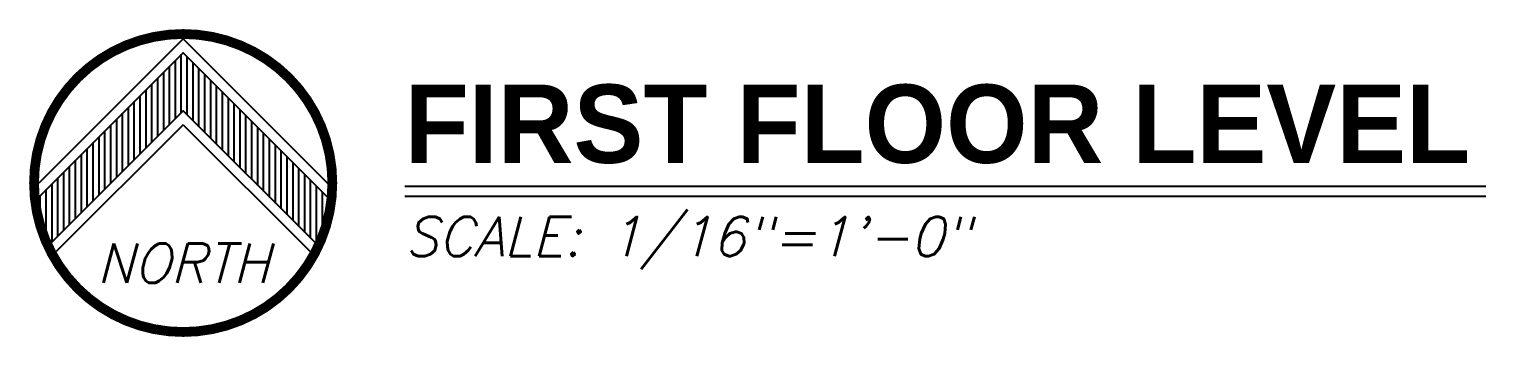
# Model space of a CAD drawing. Header units: inches. Extents: x 3065842 to 3066151, y 1245233 to 1245511.
# Drawn here: x 3066076.2 to 3066150.6, y 1245330.6 to 1245346.3 of the extents above; entities that cross this region are included whole.
import ezdxf
from ezdxf.enums import TextEntityAlignment as Align

# ---------------------------------------------------------------- set-up
doc = ezdxf.new("R2010")
doc.units = ezdxf.units.IN
doc.header["$MEASUREMENT"] = 0
for name, color, linetype in [('A-ANNO-LEVL', 4, 'Continuous'), ('A-ANNO-NRTH', 4, 'Continuous'), ('A-ANNO-SCAL', 4, 'Continuous')]:
    doc.layers.add(name, color=color, linetype=linetype)
doc.styles.add('LEVELTXT', font='bold.shx', dxfattribs={"height": 0.25})
doc.styles.add('SCALETXT', font='simplex.shx', dxfattribs={"oblique": 15, "height": 0.125})

# ---------------------------------------------------------------- blocks, each defined once
blk = doc.blocks.new('*X10')
at = {"color": 0}
for p, q in [((-0.7125, 0.2348), (-0.7125, 0.4206)), ((-0.75, 0.1973), (-0.75, 0.3831)), ((-0.7312, 0.2161), (-0.7312, 0.4019)), ((-0.6937, 0.2279), (-0.6937, 0.4137)), ((-0.675, 0.2091), (-0.675, 0.3949)), ((-0.6562, 0.1904), (-0.6562, 0.3762)), ((-0.8062, 0.1411), (-0.8062, 0.3269)), ((-0.7875, 0.1598), (-0.7875, 0.3456)), ((-0.7687, 0.1786), (-0.7687, 0.3644)), ((-0.6375, 0.1716), (-0.6375, 0.3574)), ((-0.6187, 0.1529), (-0.6187, 0.3387)), ((-0.8437, 0.1036), (-0.8437, 0.2894)), ((-0.825, 0.1223), (-0.825, 0.3081)), ((-0.6, 0.1341), (-0.6, 0.3199)), ((-0.5812, 0.1154), (-0.5812, 0.3012)), ((-0.5625, 0.0966), (-0.5625, 0.2824)), ((-0.9, 0.0473), (-0.9, 0.2331)), ((-0.8812, 0.0661), (-0.8812, 0.2519)), ((-0.8625, 0.0848), (-0.8625, 0.2706)), ((-0.5437, 0.0779), (-0.5437, 0.2637)), ((-0.525, 0.0591), (-0.525, 0.2449)), ((-0.9375, 0.0098), (-0.9375, 0.1956)), ((-0.9187, 0.0286), (-0.9187, 0.2144)), ((-0.5062, 0.0404), (-0.5062, 0.2262)), ((-0.4875, 0.0216), (-0.4875, 0.2074)), ((-0.4687, 0.0029), (-0.4687, 0.1887)), ((-0.975, -0.0277), (-0.975, 0.1581)), ((-0.9562, -0.0089), (-0.9562, 0.1769)), ((-0.45, -0.0159), (-0.45, 0.1699)), ((-0.4312, -0.0346), (-0.4312, 0.1512)), ((-1.0312, -0.0839), (-1.0312, 0.1019)), ((-1.0125, -0.0652), (-1.0125, 0.1206)), ((-0.9937, -0.0464), (-0.9937, 0.1394)), ((-0.4125, -0.0534), (-0.4125, 0.1324)), ((-0.3937, -0.0721), (-0.3937, 0.1137)), ((-0.375, -0.0909), (-0.375, 0.0949)), ((-1.0688, -0.1214), (-1.0688, 0.0644)), ((-1.05, -0.1027), (-1.05, 0.0831)), ((-0.3562, -0.1096), (-0.3562, 0.0762)), ((-0.3375, -0.1284), (-0.3375, 0.0574)), ((-1.125, -0.1777), (-1.125, 0.0081)), ((-1.1062, -0.1589), (-1.1062, 0.0269)), ((-1.0875, -0.1402), (-1.0875, 0.0456)), ((-0.3187, -0.1471), (-0.3187, 0.0387)), ((-0.3, -0.1659), (-0.3, 0.0199)), ((-0.2812, -0.1846), (-0.2812, 0.0012)), ((-1.1625, -0.1263), (-1.1625, -0.0294)), ((-1.1438, -0.1653), (-1.1438, -0.0106)), ((-0.2625, -0.1448), (-0.2625, -0.0176)), ((-0.2437, -0.0894), (-0.2437, -0.0363))]:
    blk.add_line(p, q, dxfattribs=at)
blk = doc.blocks.new('FMNORTH')
at = {"layer": 'A-ANNO-NRTH'}
for p, q in [((-0.7066, 0.4708), (-1.1668, 0.0106)), ((-0.7066, 0.4708), (-0.2464, 0.0106)), ((-0.7066, 0.1965), (-1.1114, -0.2083)), ((-0.7066, 0.1965), (-0.3018, -0.2083))]:
    blk.add_line(p, q, dxfattribs=at)
at = {"layer": 'A-ANNO-NRTH', "const_width": 0.0312}
blk.add_lwpolyline([(-1.1824, 0.0106, 1), (-0.2308, 0.0106, 1)], format="xyb", close=True, dxfattribs=at)
at = {"layer": 'A-ANNO-NRTH'}
blk.add_lwpolyline([(-1.179, -0.0459), (-1.1622, -0.1278), (-1.1335, -0.1862), (-1.1602, -0.1251), (-1.179, -0.0459), (-0.7066, 0.4265), (-0.2342, -0.0459), (-0.2486, -0.1115), (-0.2797, -0.1862), (-0.7066, 0.2407), (-1.1335, -0.1862)], dxfattribs=at)
blk.add_blockref('*X10', (0, 0), dxfattribs=at)
at = {"layer": 'A-ANNO-NRTH', "style": 'SCALETXT', "oblique": 15}
blk.add_text('NORTH', height=0.125, dxfattribs=at).set_placement((-0.7066, -0.2454), align=Align.MIDDLE)
blk = doc.blocks.new('VS')
at = {"layer": 'A-ANNO-LEVL', "style": 'LEVELTXT'}
blk.add_attdef('VIEW', (0, 0.0748), '', height=0.25, dxfattribs=at)
at = {"layer": 'A-ANNO-SCAL', "style": 'SCALETXT', "oblique": 15}
blk.add_attdef('SCALE', (0, -0.2225), '', height=0.125, dxfattribs=at)

msp = doc.modelspace()

# ---------------------------------------------------------------- linework, layer by layer
at = {"layer": 'A-ANNO-LEVL'}
for p, q in [((3066095.414, 1245338.246), (3066150.597, 1245338.246)), ((3066095.414, 1245337.746), (3066150.597, 1245337.746))]:
    msp.add_line(p, q, dxfattribs=at)

# ---------------------------------------------------------------- block references
at = {"layer": 'A-ANNO-LEVL', "xscale": 16, "yscale": 16, "zscale": 16}
msp.add_blockref('VS', (3066095.414, 1245338.246), dxfattribs=at).add_auto_attribs({'VIEW': 'FIRST FLOOR LEVEL', 'SCALE': 'SCALE: 1/16"=1\'-0"'})
at = {"layer": 'A-ANNO-NRTH', "xscale": 16, "yscale": 16, "zscale": 16}
msp.add_blockref('FMNORTH', (3066095.414, 1245338.246), dxfattribs=at)

doc.saveas('drawing.dxf')
